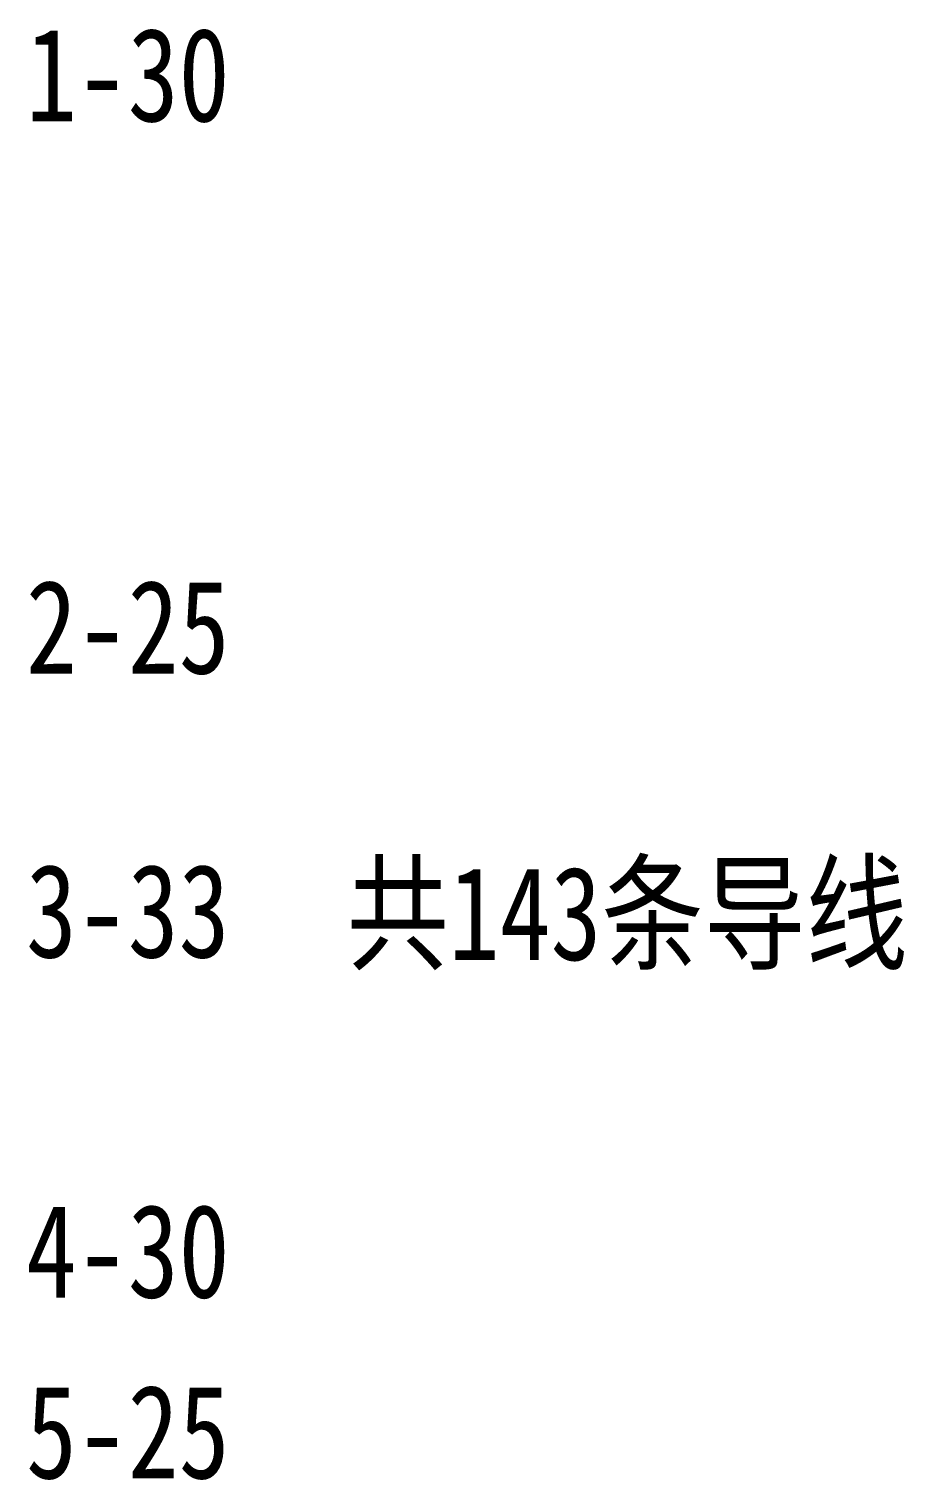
# Model space of a CAD drawing. Extents: x 1266371 to 2543862, y 307832 to 617203.
# Drawn here: x 1273229 to 1273697, y 308159 to 308935 of the extents above; entities that cross this region are included whole.
import ezdxf
from ezdxf.enums import TextEntityAlignment as Align

# ---------------------------------------------------------------- set-up
doc = ezdxf.new("R2010")
doc.units = 0
doc.header["$LTSCALE"] = 1000
doc.header["$MEASUREMENT"] = 0
doc.layers.get('0').update_dxf_attribs({"linetype": 'CONTINUOUS'})
doc.styles.add('-宋体', font='', dxfattribs={"width": 0.8})
doc.styles.get('-宋体').set_extended_font_data('SimSun')

msp = doc.modelspace()

# ---------------------------------------------------------------- texts
at = {"style": '-宋体', "width": 0.8}
for s, p in [('1-30', (1273281.72, 308910.29)), ('2-25', (1273281.72, 308615.02)), ('共143条导线', (1273548.68, 308463.2)), ('3-33', (1273281.72, 308463.2)), ('4-30', (1273281.72, 308281.32)), ('5-25', (1273281.72, 308184.66))]:
    msp.add_text(s, height=50, dxfattribs=at).set_placement(p, align=Align.MIDDLE)

doc.saveas('drawing.dxf')
